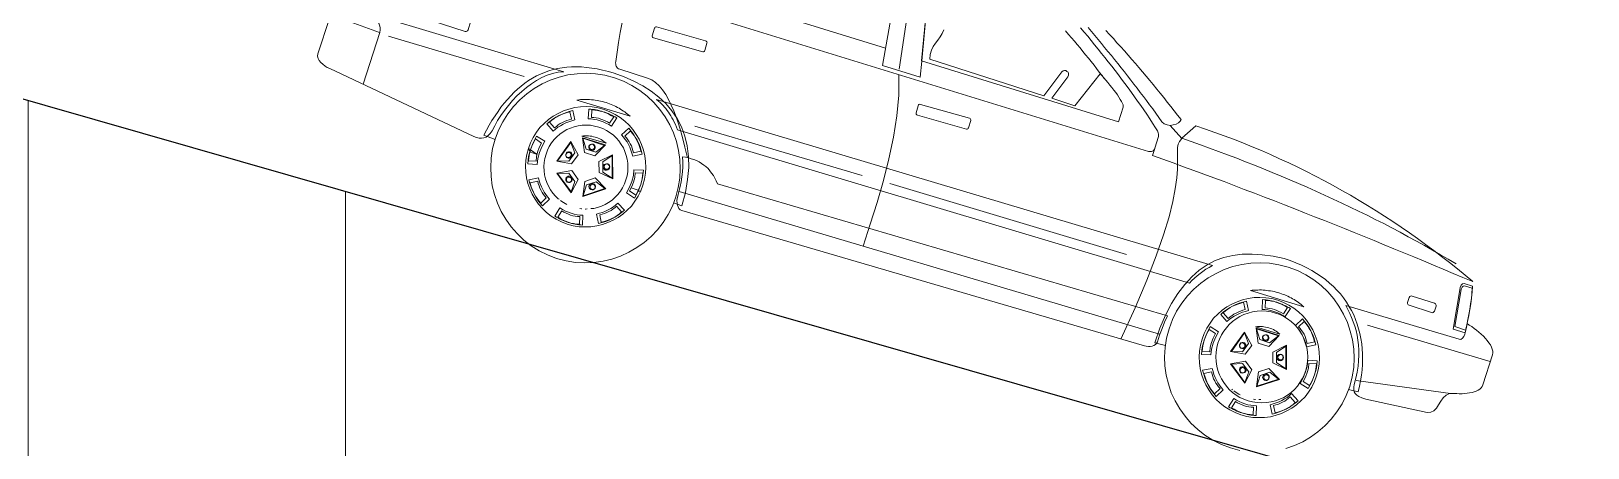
# Model space of a CAD drawing. Header units: centimetres. Extents: x -38353 to 28366, y -42745 to 17597.
# Drawn here: x -2736 to -2152, y 430 to 586 of the extents above; entities that cross this region are included whole.
import ezdxf

# ---------------------------------------------------------------- set-up
doc = ezdxf.new("R2010")
doc.units = ezdxf.units.CM
doc.header["$LTSCALE"] = 500
for name, color, linetype, lineweight in [('0-1', 250, 'Continuous', 9), ('A-DETL-GENF-2', 250, 'Continuous', 9), ('A-DETL-WIDE', 214, 'Continuous', 25), ('araba19_dwg-1', 250, 'Continuous', 9)]:
    doc.layers.add(name, color=color, linetype=linetype, lineweight=lineweight)

# ---------------------------------------------------------------- blocks, each defined once
blk = doc.blocks.new('araba19_dwg-V232-C vaziyet')
at = {"layer": '0-1'}
for p, q in [((-929.41, 4847.24), (-920.92, 4803.6)), ((-723.03, 4771.57), (-675.09, 4774.02)), ((-909.95, 4762), (-817.29, 4766.51)), ((-986.14, 4757.91), (-920.72, 4761.31)), ((-1105.77, 4751.47), (-1052.8, 4754.16)), ((-685.12, 4757.82), (-720.17, 4750.52)), ((-1109.44, 4751.65), (-1128.47, 4751.83)), ((-983.45, 4732.78), (-795.57, 4742.39))]:
    blk.add_line(p, q, dxfattribs=at)
at = {"layer": '0-1', "flags": 128}
for points in [[(-1012.81, 4797.87), (-822.33, 4805.75), (-821.91, 4805.83), (-821.55, 4805.91), (-821.2, 4806.04), (-820.97, 4806.29), (-820.74, 4806.54), (-820.64, 4806.85), (-820.54, 4807.21), (-820.56, 4807.63), (-820.71, 4812.24), (-820.8, 4812.72), (-821, 4813.13), (-821.19, 4813.48), (-821.45, 4813.83), (-821.77, 4814.17), (-822.08, 4814.46), (-822.45, 4814.74), (-822.82, 4814.96), (-824.44, 4816.21), (-826, 4817.39), (-827.62, 4818.64), (-829.23, 4819.82), (-830.85, 4821), (-832.53, 4822.18), (-834.2, 4823.31), (-835.81, 4824.49), (-837.49, 4825.67), (-839.16, 4826.79), (-840.9, 4827.91), (-842.57, 4829.03), (-844.3, 4830.15), (-846.03, 4831.27), (-847.77, 4832.38), (-849.5, 4833.5), (-851.23, 4834.56), (-852.96, 4835.68), (-854.75, 4836.73), (-856.48, 4837.79), (-858.28, 4838.91), (-860.07, 4839.96), (-861.86, 4841.02)], [(-852.6, 4843.25), (-850.76, 4842.26), (-848.91, 4841.27), (-847.12, 4840.27), (-845.27, 4839.28), (-843.43, 4838.29), (-841.64, 4837.29), (-839.79, 4836.24), (-838, 4835.24), (-836.21, 4834.19), (-834.42, 4833.13), (-832.63, 4832.08), (-830.78, 4831.03), (-828.99, 4829.97), (-827.26, 4828.85), (-825.47, 4827.8), (-823.68, 4826.68), (-821.89, 4825.57), (-820.09, 4824.45), (-818.3, 4823.34), (-816.57, 4822.22), (-814.77, 4821.1), (-814.86, 4820.38), (-815.24, 4819.58), (-815.99, 4818.83), (-816.86, 4818.19), (-817.91, 4817.66), (-819.1, 4817.42), (-820.24, 4817.49), (-821.34, 4817.91), (-822.96, 4819.04), (-824.57, 4820.16), (-826.18, 4821.28), (-827.79, 4822.35), (-829.41, 4823.47), (-831.02, 4824.54), (-832.63, 4825.6), (-834.3, 4826.66), (-835.91, 4827.72), (-837.58, 4828.78), (-839.19, 4829.85), (-840.86, 4830.91), (-842.53, 4831.91), (-844.2, 4832.97), (-845.86, 4833.97), (-847.47, 4835.04), (-849.2, 4836.03), (-850.87, 4837.04), (-852.53, 4838.04), (-854.2, 4839.04), (-855.87, 4840.04), (-857.54, 4841.04), (-859.26, 4842.04)], [(-1024.82, 4785.48), (-1024.28, 4781.73), (-1023.63, 4777.98), (-1022.91, 4774.35), (-1022.21, 4770.9), (-1022.07, 4770.43), (-1021.87, 4770.02), (-1021.67, 4769.61), (-1021.42, 4769.32), (-1021.1, 4769.04), (-1020.73, 4768.82), (-1020.31, 4768.71), (-1019.83, 4768.68), (-1008.92, 4769.01), (-1007.18, 4768.92), (-1005.48, 4768.46), (-1003.76, 4767.7), (-1002.09, 4766.7), (-1000.35, 4765.46), (-998.73, 4764.04), (-997.09, 4762.43), (-995.51, 4760.71), (-993.92, 4758.86), (-992.45, 4756.95), (-990.98, 4754.98), (-989.63, 4753.07), (-988.27, 4751.09), (-987.05, 4749.23), (-985.88, 4747.49), (-984.78, 4745.8)], [(-866.75, 4838.02), (-865.28, 4837.19), (-863.86, 4836.36), (-862.37, 4835.47), (-860.95, 4834.64), (-859.53, 4833.81), (-858.11, 4832.91), (-856.69, 4832.08), (-855.27, 4831.19), (-853.85, 4830.35), (-852.43, 4829.46), (-851.07, 4828.57), (-849.7, 4827.67), (-848.28, 4826.78), (-847.29, 4826.11)], [(-909.97, 4823.14), (-910.08, 4821.63), (-910.43, 4820.18), (-910.84, 4818.78), (-911.31, 4817.37), (-911.67, 4815.98), (-911.9, 4814.47), (-911.76, 4812.79), (-911.31, 4811.02), (-866.38, 4812.36), (-862.93, 4823.08), (-862.65, 4823.58), (-862.24, 4823.84), (-861.71, 4823.98), (-861.22, 4823.88), (-860.73, 4823.67), (-860.35, 4823.27), (-860.21, 4822.73), (-860.24, 4822.01), (-863.26, 4812.45), (-854.1, 4812.7), (-849.14, 4827.22), (-848.28, 4826.72), (-847.35, 4826.16), (-846.37, 4825.61), (-845.32, 4825), (-844.33, 4824.38), (-843.28, 4823.78), (-842.29, 4823.1), (-841.3, 4822.43), (-840.43, 4821.81), (-839.56, 4821.19), (-838.81, 4820.57), (-838.12, 4820), (-837.56, 4819.49), (-837.17, 4819.02), (-836.91, 4818.56), (-836.78, 4818.2), (-836.62, 4812.45), (-914.06, 4809.38), (-919.75, 4832.15)], [(-817.97, 4817.59), (-812.18, 4814.51), (-812.66, 4813.16), (-812.78, 4811.96), (-812.6, 4810.71), (-812.12, 4809.35), (-811.5, 4807.7), (-810.74, 4805.64), (-809.84, 4803.1), (-808.97, 4799.9), (-808.18, 4795.86), (-807.47, 4791.03), (-806.89, 4785.12), (-806.55, 4778.05), (-806.52, 4769.72), (-806.78, 4759.98), (-807.5, 4748.67), (-808.63, 4735.78)], [(-808.76, 4820.73), (-812.13, 4814.57), (-808.47, 4814.56), (-804.8, 4814.56), (-801.2, 4814.55), (-797.54, 4814.48), (-793.94, 4814.41), (-790.27, 4814.34), (-786.67, 4814.22), (-783.06, 4814.09), (-779.46, 4813.96), (-775.91, 4813.77), (-772.3, 4813.58), (-768.75, 4813.39), (-765.2, 4813.13), (-761.64, 4812.88), (-758.09, 4812.57), (-754.54, 4812.32), (-751.04, 4811.94), (-747.49, 4811.63), (-743.99, 4811.26), (-740.49, 4810.88), (-736.99, 4810.45), (-733.55, 4810.01), (-730.05, 4809.58), (-726.61, 4809.08), (-723.16, 4808.58), (-719.72, 4808.03), (-716.27, 4807.47), (-712.88, 4806.91), (-709.49, 4806.29), (-706.1, 4805.67), (-702.72, 4805.05), (-699.32, 4804.37)], [(-928.4, 4809.42), (-980.2, 4807.33), (-980.15, 4806.25)], [(-820.43, 4807.52), (-820.36, 4804.76), (-816.28, 4804.77), (-812.2, 4804.73), (-808.06, 4804.68), (-803.97, 4804.64), (-799.95, 4804.59), (-795.87, 4804.54), (-791.79, 4804.49), (-787.7, 4804.39), (-783.68, 4804.28), (-779.6, 4804.23), (-775.57, 4804.06), (-771.54, 4803.95), (-767.46, 4803.85), (-763.43, 4803.74), (-759.4, 4803.57), (-755.38, 4803.4), (-751.35, 4803.29), (-747.32, 4803.12), (-743.3, 4802.95), (-739.32, 4802.72), (-735.3, 4802.55), (-731.27, 4802.38), (-727.24, 4802.15), (-723.27, 4801.98), (-719.24, 4801.75), (-715.27, 4801.58), (-711.24, 4801.35), (-707.27, 4801.12), (-703.24, 4800.89), (-699.27, 4800.65), (-695.24, 4800.42), (-691.26, 4800.19)], [(-920.29, 4801.71), (-917.79, 4794.45), (-915.87, 4786.8), (-914.41, 4778.83), (-913.3, 4770.66), (-912.55, 4762.3), (-912.02, 4753.74), (-911.73, 4745.11), (-911.56, 4736.48)], [(-721.74, 4746.46), (-718.08, 4746.85), (-718.3, 4748.99), (-718.58, 4751.08), (-718.98, 4753.1), (-719.43, 4755.12), (-719.94, 4757.08), (-720.57, 4758.97), (-721.26, 4760.79), (-722, 4762.56), (-722.81, 4764.32), (-723.73, 4766.02), (-724.7, 4767.65), (-725.74, 4769.16), (-726.83, 4770.67), (-728.04, 4772.11), (-729.24, 4773.49), (-730.56, 4774.75), (-732, 4776), (-733.43, 4777.14), (-734.99, 4778.26), (-736.59, 4779.27), (-738.26, 4780.15), (-739.98, 4781.03), (-741.75, 4781.78), (-743.65, 4782.47), (-745.59, 4783.04), (-747.54, 4783.55), (-749.66, 4783.99), (-751.77, 4784.31), (-753.95, 4784.57), (-756.23, 4784.7), (-758.51, 4784.77), (-760.91, 4784.72), (-765.14, 4784.16), (-769.13, 4783.37), (-772.8, 4782.35), (-776.28, 4781.05), (-779.44, 4779.46), (-782.42, 4777.64), (-785.07, 4775.41), (-787.41, 4772.9), (-789.56, 4770.04), (-791.38, 4766.77), (-792.89, 4763.16), (-794.14, 4759.14), (-795.13, 4754.72), (-795.8, 4749.82), (-796.15, 4744.53), (-796.17, 4738.71), (-792.1, 4739.13)], [(-752.58, 4711.31), (-756.22, 4711.02), (-759.89, 4711.09), (-763.39, 4711.52), (-766.84, 4712.32), (-770.14, 4713.42), (-773.32, 4714.83), (-776.28, 4716.55), (-779.08, 4718.52), (-781.7, 4720.74), (-784.1, 4723.14), (-786.2, 4725.86), (-788.08, 4728.71), (-789.67, 4731.82), (-790.96, 4735), (-791.96, 4738.37), (-792.6, 4741.88), (-792.9, 4745.52), (-792.83, 4749.19), (-792.4, 4752.68), (-791.6, 4756.14), (-790.5, 4759.44), (-789.09, 4762.62), (-787.36, 4765.58), (-785.4, 4768.38), (-783.18, 4771), (-780.78, 4773.39), (-778.06, 4775.5), (-775.2, 4777.38), (-772.1, 4778.97), (-768.92, 4780.26), (-765.55, 4781.26), (-762.04, 4781.9), (-758.39, 4782.19), (-754.73, 4782.13), (-751.23, 4781.69), (-747.77, 4780.9), (-744.48, 4779.79), (-741.29, 4778.39), (-738.33, 4776.67), (-735.54, 4774.7), (-732.91, 4772.48), (-730.52, 4770.07), (-728.41, 4767.35), (-726.54, 4764.5), (-724.95, 4761.4), (-723.66, 4758.22), (-722.66, 4754.85), (-722.01, 4751.34), (-721.72, 4747.69), (-721.79, 4744.03), (-722.22, 4740.53), (-723.02, 4737.07), (-724.12, 4733.78), (-725.53, 4730.59), (-727.25, 4727.63), (-729.22, 4724.84), (-731.43, 4722.22), (-733.84, 4719.82), (-736.56, 4717.71)], [(-984.07, 4728.07), (-980.7, 4728.05), (-981.13, 4733.25), (-981.96, 4738.07), (-983.07, 4742.46), (-984.57, 4746.41), (-986.36, 4749.98), (-988.37, 4753.13), (-990.72, 4755.96), (-993.36, 4758.41), (-996.16, 4760.5), (-999.24, 4762.27), (-1002.49, 4763.74), (-1005.97, 4764.89), (-1009.6, 4765.68), (-1013.35, 4766.22), (-1017.32, 4766.52), (-1021.34, 4766.51), (-1023.56, 4766.4), (-1025.77, 4766.24), (-1027.86, 4765.96), (-1029.82, 4765.62), (-1031.78, 4765.17), (-1033.68, 4764.72), (-1035.45, 4764.16), (-1037.16, 4763.48), (-1038.81, 4762.8), (-1040.39, 4762), (-1041.91, 4761.15), (-1043.37, 4760.24), (-1044.7, 4759.22), (-1046.03, 4758.14), (-1047.3, 4757.06), (-1048.5, 4755.86), (-1049.58, 4754.55), (-1050.66, 4753.24), (-1051.67, 4751.87), (-1052.62, 4750.38), (-1053.51, 4748.84), (-1054.33, 4747.3), (-1055.09, 4745.65), (-1055.8, 4743.93), (-1056.49, 4742.16), (-1057.13, 4740.39), (-1057.64, 4738.51), (-1058.15, 4736.56), (-1058.65, 4734.56), (-1059.03, 4732.5), (-1059.42, 4730.44), (-1059.73, 4728.27), (-1055.17, 4728.25), (-1055.19, 4728.73), (-1055.17, 4728.73)], [(-1112.52, 4757.15), (-1039.31, 4760.8), (-1041.19, 4759.92), (-1043.06, 4758.82), (-1044.74, 4757.48), (-1046.34, 4755.96), (-1047.88, 4754.27), (-1049.24, 4752.46), (-1050.59, 4750.54), (-1051.75, 4748.51), (-1052.85, 4746.35), (-1053.82, 4744.15), (-1054.68, 4741.95), (-1055.47, 4739.69), (-1056.09, 4737.44), (-1056.64, 4735.19), (-1057.02, 4733.02), (-1057.34, 4730.9), (-1057.64, 4729.75), (-1058.08, 4728.77), (-1058.64, 4727.96), (-1059.33, 4727.39), (-1060.15, 4726.93), (-1061.04, 4726.71), (-1061.99, 4726.6), (-1063.02, 4726.67), (-1122.58, 4732.61), (-1123.6, 4732.74), (-1124.57, 4732.94), (-1125.61, 4733.25), (-1126.52, 4733.62), (-1127.33, 4734.13), (-1127.96, 4734.76), (-1128.41, 4735.46), (-1128.57, 4736.35), (-1129, 4750.37)], [(-1113.42, 4757.22), (-1112.85, 4756.59), (-1112.23, 4756.02), (-1111.6, 4755.45), (-1110.91, 4754.89), (-1110.34, 4754.25), (-1109.83, 4753.56), (-1109.55, 4752.73), (-1109.38, 4751.72), (-1108.78, 4731.35)], [(-1025.03, 4715.03), (-1025.27, 4715.08), (-1025.39, 4715.14), (-1026.68, 4715.74), (-1027.97, 4716.45), (-1029.22, 4717.36), (-1030.34, 4718.32), (-1031.41, 4719.41), (-1032.37, 4720.63), (-1033.21, 4721.91), (-1033.88, 4723.25), (-1034.48, 4724.73), (-1034.92, 4726.21), (-1035.17, 4727.75), (-1035.3, 4729.37), (-1035.26, 4730.99), (-1035.1, 4732.55), (-1034.75, 4734.07), (-1034.28, 4735.53), (-1033.62, 4736.94), (-1032.9, 4738.24), (-1032.01, 4739.48), (-1031.04, 4740.67), (-1029.95, 4741.68), (-1028.73, 4742.64), (-1027.45, 4743.48), (-1026.11, 4744.14), (-1024.63, 4744.75), (-1023.15, 4745.18), (-1021.61, 4745.43), (-1019.99, 4745.57), (-1018.37, 4745.53), (-1016.8, 4745.36), (-1015.28, 4745.01), (-1013.82, 4744.54), (-1012.41, 4743.89), (-1011.12, 4743.17), (-1009.88, 4742.27), (-1008.69, 4741.31), (-1007.68, 4740.21), (-1006.72, 4739), (-1005.88, 4737.72), (-1005.22, 4736.37), (-1004.61, 4734.9), (-1004.18, 4733.42), (-1003.92, 4731.87), (-1003.79, 4730.26), (-1003.83, 4728.64), (-1004, 4727.07), (-1004.34, 4725.55), (-1004.82, 4724.09), (-1005.47, 4722.68), (-1006.19, 4721.39), (-1007.09, 4720.14), (-1008.05, 4719.02), (-1009.14, 4717.95), (-1010.36, 4716.99), (-1011.64, 4716.15), (-1012.64, 4715.68)], [(-762.73, 4731.83), (-762.97, 4731.88), (-763.09, 4731.94)], [(-762.12, 4731.62), (-761.51, 4731.41), (-759.99, 4731.06), (-759.39, 4730.97)], [(-753.46, 4731.31), (-753.64, 4731.24), (-754.24, 4731.15)], [(-751.57, 4731.94), (-752.16, 4731.67), (-752.22, 4731.67)], [(-1024.42, 4714.82), (-1023.81, 4714.61), (-1022.29, 4714.26), (-1021.69, 4714.17)], [(-1015.76, 4714.51), (-1015.94, 4714.44), (-1016.53, 4714.36)], [(-1013.87, 4715.14), (-1014.46, 4714.87), (-1014.52, 4714.87)]]:
    blk.add_lwpolyline(points, dxfattribs=at)
for points in [[(-919.69, 4832.04), (-923.75, 4848.05), (-924.47, 4848.01), (-925.18, 4848.04), (-925.84, 4848.01), (-926.56, 4847.97), (-927.28, 4847.94), (-927.94, 4847.91), (-928.6, 4847.88), (-929.32, 4847.9), (-929.97, 4847.81), (-930.63, 4847.78), (-931.29, 4847.75), (-932.01, 4847.71), (-932.67, 4847.68), (-933.33, 4847.65), (-934.04, 4847.56), (-934.7, 4847.53), (-927.31, 4802.88), (-912.46, 4803.46), (-913.93, 4809.27), (-913.94, 4809.39)], [(-909, 4793.84), (-889.86, 4795.11), (-889.62, 4795.06), (-889.37, 4794.95), (-889.24, 4794.72), (-889.17, 4794.48), (-888.98, 4791.61), (-889.03, 4791.37), (-889.13, 4791.12), (-889.31, 4790.94), (-889.6, 4790.86), (-908.68, 4789.66), (-908.98, 4789.7), (-909.23, 4789.81), (-909.36, 4789.99), (-909.43, 4790.28), (-909.62, 4793.1), (-909.58, 4793.4), (-909.47, 4793.64), (-909.3, 4793.77)], [(-690.77, 4798.6), (-694.07, 4798.5), (-694.65, 4798.17), (-694.92, 4797.5), (-694.94, 4796.6), (-694.83, 4795.64), (-692.27, 4780.89), (-687.54, 4781.05), (-687.82, 4783.26), (-688.11, 4785.46), (-688.45, 4787.73), (-688.8, 4789.93), (-689.15, 4792.13), (-689.61, 4794.27), (-690.13, 4796.47)], [(-690.61, 4797.76), (-693.61, 4797.68), (-694.13, 4797.42), (-694.35, 4796.87), (-694.37, 4796.03), (-694.27, 4795.19), (-691.97, 4782.04), (-687.71, 4782.12), (-687.98, 4784.09), (-688.26, 4786.11), (-688.53, 4788.08), (-688.86, 4790.05), (-689.2, 4792.01), (-689.59, 4793.97), (-690.04, 4795.87)], [(-1012.05, 4788.25), (-992.97, 4789.45), (-992.67, 4789.4), (-992.42, 4789.29), (-992.29, 4789.12), (-992.22, 4788.82), (-992.03, 4786.01), (-992.07, 4785.71), (-992.18, 4785.47), (-992.36, 4785.34), (-992.65, 4785.26), (-1011.79, 4784), (-1012.04, 4784.05), (-1012.28, 4784.15), (-1012.41, 4784.39), (-1012.48, 4784.62), (-1012.68, 4787.5), (-1012.63, 4787.74), (-1012.52, 4787.98), (-1012.35, 4788.17)], [(-710.94, 4787.5), (-702.08, 4787.8), (-701.71, 4787.7), (-701.47, 4787.53), (-701.27, 4787.3), (-701.2, 4786.94), (-701.16, 4784.97), (-701.21, 4784.6), (-701.38, 4784.35), (-701.61, 4784.16), (-701.96, 4784.09), (-710.83, 4783.85), (-711.19, 4783.89), (-711.44, 4784.06), (-711.63, 4784.29), (-711.71, 4784.65), (-711.74, 4786.62), (-711.7, 4786.99), (-711.53, 4787.23), (-711.3, 4787.43)], [(-733.25, 4775.89), (-688.9, 4778.04), (-688.25, 4778.26), (-687.85, 4778.81), (-687.59, 4779.61), (-687.52, 4780.57), (-687.57, 4781.65), (-687.74, 4782.72), (-687.85, 4783.74), (-688.01, 4784.63), (-687.04, 4784.37), (-686.01, 4784.12), (-684.91, 4783.81), (-683.81, 4783.45), (-682.78, 4783.08), (-681.68, 4782.65), (-680.63, 4782.16), (-679.65, 4781.66), (-678.72, 4781.11), (-677.86, 4780.55), (-677.11, 4779.98), (-676.42, 4779.36), (-675.91, 4778.72), (-675.46, 4778.08), (-675.19, 4777.44), (-675.1, 4776.78), (-674.77, 4764.86), (-674.8, 4764.19), (-675.01, 4763.58), (-675.34, 4762.97), (-675.8, 4762.41), (-676.31, 4761.9), (-676.95, 4761.33), (-677.64, 4760.88), (-678.46, 4760.42), (-679.28, 4759.96), (-680.16, 4759.56), (-681.04, 4759.16), (-681.99, 4758.81), (-682.87, 4758.53), (-683.82, 4758.19), (-684.7, 4757.9), (-685.53, 4757.68), (-686.51, 4756.68), (-687.16, 4755.33), (-687.57, 4753.81), (-687.92, 4752.29), (-688.27, 4750.84), (-688.81, 4749.55), (-689.73, 4748.67), (-691.08, 4748.18), (-714.46, 4745.22), (-715.96, 4745.15), (-717.16, 4745.27), (-718.07, 4745.47), (-718.87, 4745.85), (-719.44, 4746.36), (-719.83, 4747.06), (-720.11, 4747.89), (-720.34, 4748.9), (-720.51, 4751.35), (-720.86, 4753.67), (-721.27, 4755.87), (-721.78, 4757.89), (-722.36, 4759.9), (-722.98, 4761.73), (-723.79, 4763.49), (-724.58, 4765.14), (-725.5, 4766.71), (-726.41, 4768.23), (-727.44, 4769.62), (-728.52, 4771.01), (-729.66, 4772.28), (-730.8, 4773.54), (-732, 4774.75)], [(-991.73, 4754.41), (-992.49, 4755.21), (-993.19, 4756.02), (-993.94, 4756.7), (-994.57, 4757.39), (-995.26, 4758.02), (-995.89, 4758.59), (-996.57, 4759.1), (-997.2, 4759.61), (-997.88, 4760.06), (-998.56, 4760.51), (-999.24, 4760.89), (-999.92, 4761.28), (-1000.65, 4761.61), (-1001.39, 4761.93), (-1002.18, 4762.25), (-1003.04, 4762.57), (-785.45, 4773.29), (-786.36, 4772.23), (-787.27, 4771.17), (-788.06, 4770.05), (-788.78, 4768.94), (-789.51, 4767.76), (-790.17, 4766.59), (-790.78, 4765.42), (-791.32, 4764.2)], [(-747.98, 4770.15), (-748.59, 4770.36), (-749.14, 4770.57), (-749.75, 4770.78), (-750.36, 4771), (-750.97, 4771.15), (-751.64, 4771.29), (-752.24, 4771.45), (-752.91, 4771.59), (-753.51, 4771.69), (-754.18, 4771.78), (-754.84, 4771.86), (-755.51, 4771.89), (-756.17, 4771.92), (-756.83, 4771.95), (-757.49, 4771.98), (-758.15, 4771.95), (-758.87, 4771.91), (-759.58, 4771.88), (-760.3, 4771.79), (-760.96, 4771.69), (-761.67, 4771.6), (-762.38, 4771.45), (-763.04, 4771.29), (-763.69, 4771.14), (-764.4, 4770.99), (-765.05, 4770.78), (-765.7, 4770.57), (-766.35, 4770.3), (-766.94, 4770.09), (-767.59, 4769.82), (-768.23, 4769.55), (-768.82, 4769.22)], [(-1092.9, 4767.2), (-1079.35, 4767.6), (-1079.05, 4767.55), (-1078.8, 4767.39), (-1078.61, 4767.15), (-1078.54, 4766.8), (-1078.45, 4763.62), (-1078.49, 4763.26), (-1078.66, 4763.01), (-1078.89, 4762.82), (-1079.25, 4762.74), (-1092.73, 4762.35), (-1093.09, 4762.39), (-1093.34, 4762.56), (-1093.53, 4762.79), (-1093.6, 4763.14), (-1093.7, 4766.38), (-1093.65, 4766.68), (-1093.49, 4766.99), (-1093.25, 4767.12)], [(-1020.67, 4764.98), (-1017.01, 4764.91), (-1013.51, 4764.48), (-1010.05, 4763.68), (-1006.76, 4762.58), (-1003.57, 4761.17), (-1000.61, 4759.45), (-997.81, 4757.48), (-995.19, 4755.27), (-992.79, 4752.86), (-990.69, 4750.14), (-988.81, 4747.29), (-987.22, 4744.18), (-985.93, 4741), (-984.94, 4737.63), (-984.29, 4734.12), (-984, 4730.47), (-984.06, 4726.81), (-984.5, 4723.32), (-985.29, 4719.86), (-986.4, 4716.56), (-987.81, 4713.38), (-989.53, 4710.42), (-991.49, 4707.62), (-993.71, 4705), (-996.12, 4702.6), (-998.84, 4700.5), (-1001.69, 4698.62), (-1004.79, 4697.03), (-1007.97, 4695.74), (-1011.34, 4694.74), (-1014.85, 4694.1), (-1018.5, 4693.81), (-1022.16, 4693.87), (-1025.66, 4694.31), (-1029.12, 4695.1), (-1032.41, 4696.21), (-1035.6, 4697.62), (-1038.56, 4699.33), (-1041.35, 4701.3), (-1043.98, 4703.52), (-1046.37, 4705.93), (-1048.48, 4708.65), (-1050.36, 4711.5), (-1051.94, 4714.6), (-1053.23, 4717.78), (-1054.23, 4721.15), (-1054.88, 4724.66), (-1055.17, 4728.31), (-1055.11, 4731.97), (-1054.67, 4735.47), (-1053.87, 4738.93), (-1052.77, 4742.22), (-1051.36, 4745.41), (-1049.64, 4748.37), (-1047.67, 4751.16), (-1045.46, 4753.79), (-1043.05, 4756.18), (-1040.33, 4758.29), (-1037.48, 4760.16), (-1034.38, 4761.75), (-1031.2, 4763.04), (-1027.82, 4764.04), (-1024.32, 4764.69)], [(-757.96, 4769.2), (-755.67, 4769.12), (-753.44, 4768.87), (-751.26, 4768.37), (-749.13, 4767.69), (-747.16, 4766.77), (-745.25, 4765.72), (-743.45, 4764.42), (-741.83, 4763.06), (-740.31, 4761.45), (-738.97, 4759.78), (-737.74, 4757.91), (-736.75, 4755.98), (-735.93, 4753.92), (-735.29, 4751.79), (-734.89, 4749.59), (-734.72, 4747.26), (-734.79, 4744.97), (-735.04, 4742.74), (-735.54, 4740.56), (-736.22, 4738.43), (-737.15, 4736.46), (-738.2, 4734.55), (-739.49, 4732.75), (-740.86, 4731.13), (-742.46, 4729.61), (-744.14, 4728.27), (-746, 4727.04), (-747.94, 4726.05), (-750, 4725.24), (-752.13, 4724.59), (-754.33, 4724.19), (-756.66, 4724.02), (-758.94, 4724.09), (-761.17, 4724.35), (-763.36, 4724.84), (-765.49, 4725.52), (-767.45, 4726.45), (-769.36, 4727.5), (-771.16, 4728.79), (-772.79, 4730.22), (-774.3, 4731.77), (-775.64, 4733.44), (-776.87, 4735.3), (-777.86, 4737.24), (-778.68, 4739.3), (-779.32, 4741.43), (-779.73, 4743.62), (-779.9, 4745.96), (-779.82, 4748.24), (-779.57, 4750.47), (-779.07, 4752.66), (-778.4, 4754.79), (-777.47, 4756.75), (-776.42, 4758.66), (-775.12, 4760.46), (-773.7, 4762.09), (-772.15, 4763.6), (-770.48, 4764.94), (-768.61, 4766.17), (-766.68, 4767.16), (-764.62, 4767.98), (-762.49, 4768.62), (-760.29, 4769.03)], [(-776.4, 4757.04), (-775.68, 4758.28), (-774.95, 4759.39), (-774.1, 4760.45), (-773.19, 4761.45), (-772.27, 4762.4), (-771.24, 4763.29), (-770.08, 4764.18), (-768.92, 4765.02), (-767.03, 4761.93), (-768.02, 4761.22), (-768.95, 4760.51), (-769.87, 4759.75), (-770.67, 4758.93), (-771.41, 4758.06), (-772.09, 4757.19), (-772.7, 4756.26), (-773.26, 4755.27)], [(-775.66, 4757.92), (-775.11, 4758.9), (-774.55, 4759.77), (-773.87, 4760.64), (-773.19, 4761.4), (-772.38, 4762.15), (-771.58, 4762.85), (-770.71, 4763.55), (-769.78, 4764.2), (-768.29, 4761.81), (-769.04, 4761.29), (-769.8, 4760.72), (-770.49, 4760.08), (-771.11, 4759.45), (-771.75, 4758.82), (-772.25, 4758.08), (-772.75, 4757.34), (-773.2, 4756.59)], [(-763.46, 4767.49), (-762.75, 4767.71), (-762.09, 4767.86), (-761.38, 4768.01), (-760.72, 4768.11), (-760.07, 4768.2), (-759.35, 4768.29), (-758.7, 4768.32), (-758.04, 4768.35), (-757.32, 4768.38), (-756.66, 4768.36), (-756, 4768.33), (-755.27, 4768.24), (-754.55, 4768.22), (-753.88, 4768.07), (-753.16, 4767.98), (-752.43, 4767.84), (-753.29, 4764.32), (-754.44, 4764.56), (-755.64, 4764.69), (-756.79, 4764.75), (-757.93, 4764.76), (-759.13, 4764.7), (-760.2, 4764.53), (-761.33, 4764.3), (-762.39, 4764.01)], [(-762.26, 4767.61), (-761.2, 4767.9), (-760.12, 4768.07), (-759.11, 4768.24), (-758.03, 4768.29), (-756.95, 4768.28), (-755.87, 4768.22), (-754.78, 4768.03), (-753.63, 4767.84), (-754.28, 4765.11), (-755.19, 4765.31), (-756.16, 4765.38), (-757.06, 4765.46), (-757.96, 4765.48), (-758.86, 4765.43), (-759.75, 4765.27), (-760.58, 4765.11), (-761.41, 4764.89)], [(-746.87, 4765.7), (-745.64, 4764.98), (-744.52, 4764.19), (-743.46, 4763.4), (-742.46, 4762.49), (-741.45, 4761.52), (-740.56, 4760.48), (-739.73, 4759.38), (-738.9, 4758.16), (-741.98, 4756.27), (-742.69, 4757.26), (-743.4, 4758.18), (-744.16, 4759.11), (-744.98, 4759.91), (-745.79, 4760.65), (-746.72, 4761.33), (-747.65, 4761.94), (-748.58, 4762.5)], [(-745.94, 4764.96), (-745.01, 4764.41), (-744.08, 4763.79), (-743.27, 4763.17), (-742.46, 4762.43), (-741.76, 4761.68), (-741.06, 4760.88), (-740.36, 4760.01), (-739.72, 4759.08), (-742.11, 4757.59), (-742.62, 4758.34), (-743.2, 4759.09), (-743.77, 4759.79), (-744.4, 4760.42), (-745.09, 4760.99), (-745.77, 4761.49), (-746.52, 4762), (-747.26, 4762.44)], [(-753.02, 4757.49), (-753.57, 4757.7), (-754.12, 4757.86), (-754.67, 4758.01), (-755.21, 4758.17), (-755.82, 4758.26), (-756.42, 4758.29), (-757.02, 4758.32), (-757.62, 4758.29), (-758.28, 4758.26), (-758.93, 4758.17), (-759.53, 4758.08), (-760.12, 4757.93), (-760.78, 4757.78), (-761.37, 4757.57), (-761.89, 4757.31), (-762.48, 4757.04)], [(-1020.32, 4752.45), (-1018.04, 4752.38), (-1015.8, 4752.13), (-1013.62, 4751.63), (-1011.49, 4750.95), (-1009.52, 4750.03), (-1007.61, 4748.98), (-1005.81, 4747.68), (-1004.19, 4746.32), (-1002.67, 4744.71), (-1001.33, 4743.03), (-1000.1, 4741.17), (-999.11, 4739.24), (-998.3, 4737.18), (-997.65, 4735.05), (-997.25, 4732.85), (-997.08, 4730.52), (-997.15, 4728.23), (-997.41, 4726), (-997.9, 4723.82), (-998.58, 4721.69), (-999.51, 4719.72), (-1000.56, 4717.81), (-1001.85, 4716.01), (-1003.22, 4714.39), (-1004.82, 4712.87), (-1006.5, 4711.53), (-1008.36, 4710.3), (-1010.3, 4709.31), (-1012.36, 4708.49), (-1014.49, 4707.85), (-1016.69, 4707.45), (-1019.02, 4707.28), (-1021.3, 4707.35), (-1023.53, 4707.6), (-1025.72, 4708.1), (-1027.85, 4708.78), (-1029.81, 4709.71), (-1031.72, 4710.76), (-1033.53, 4712.05), (-1035.15, 4713.47), (-1036.67, 4715.02), (-1038.01, 4716.7), (-1039.23, 4718.56), (-1040.23, 4720.5), (-1041.04, 4722.56), (-1041.68, 4724.69), (-1042.09, 4726.89), (-1042.26, 4729.22), (-1042.19, 4731.5), (-1041.93, 4733.73), (-1041.43, 4735.91), (-1040.76, 4738.05), (-1039.83, 4740.01), (-1038.78, 4741.92), (-1037.49, 4743.72), (-1036.06, 4745.35), (-1034.51, 4746.86), (-1032.84, 4748.2), (-1030.97, 4749.43), (-1029.04, 4750.42), (-1026.98, 4751.24), (-1024.85, 4751.88), (-1022.65, 4752.28)], [(-1010.28, 4753.35), (-1010.89, 4753.56), (-1011.44, 4753.77), (-1012.05, 4753.98), (-1012.66, 4754.2), (-1013.27, 4754.35), (-1013.93, 4754.5), (-1014.54, 4754.65), (-1015.21, 4754.8), (-1015.81, 4754.89), (-1016.48, 4754.98), (-1017.14, 4755.06), (-1017.8, 4755.09), (-1018.46, 4755.12), (-1019.12, 4755.15), (-1019.79, 4755.18), (-1020.44, 4755.15), (-1021.16, 4755.11), (-1021.88, 4755.08), (-1022.6, 4754.99), (-1023.25, 4754.89), (-1023.97, 4754.8), (-1024.68, 4754.65), (-1025.33, 4754.5), (-1025.99, 4754.34), (-1026.7, 4754.19), (-1027.35, 4753.98), (-1028, 4753.77), (-1028.65, 4753.5), (-1029.24, 4753.29), (-1029.89, 4753.02), (-1030.53, 4752.75), (-1031.12, 4752.42)], [(-768.28, 4745.07), (-762.68, 4745.99), (-761.49, 4749.95), (-765.75, 4753.77)], [(-767.98, 4745.26), (-764.02, 4746.53), (-762.94, 4750.24), (-765.61, 4753.47)], [(-762.1, 4756.58), (-759.46, 4751.54), (-755.39, 4751.68), (-753.06, 4756.89)], [(-761.85, 4756.41), (-759.41, 4752.99), (-755.57, 4753.11), (-753.28, 4756.64)], [(-757.55, 4755.59), (-757.07, 4755.5), (-756.7, 4755.28), (-756.44, 4754.87), (-756.3, 4754.39), (-756.39, 4753.91), (-756.62, 4753.54), (-756.96, 4753.28), (-757.44, 4753.14), (-757.92, 4753.24), (-758.35, 4753.46), (-758.61, 4753.87), (-758.75, 4754.34), (-758.66, 4754.82), (-758.38, 4755.2), (-758.03, 4755.45)], [(-757.61, 4755.47), (-757.25, 4755.43), (-756.94, 4755.2), (-756.68, 4754.86), (-756.6, 4754.5), (-756.64, 4754.14), (-756.87, 4753.83), (-757.22, 4753.57), (-757.57, 4753.49), (-757.94, 4753.6), (-758.31, 4753.82), (-758.56, 4754.11), (-758.64, 4754.46), (-758.54, 4754.83), (-758.31, 4755.14), (-758.02, 4755.39)], [(-749.27, 4754.31), (-753.28, 4750.22), (-751.9, 4746.38), (-746.23, 4745.75)], [(-749.38, 4753.94), (-751.86, 4750.58), (-750.55, 4746.99), (-746.47, 4745.92)], [(-736.42, 4752.69), (-735.81, 4750.02), (-735.56, 4747.34), (-735.67, 4744.57), (-736.08, 4741.73), (-739.6, 4742.59), (-739.23, 4744.94), (-739.16, 4747.29), (-739.32, 4749.5), (-739.85, 4751.69)], [(-1038.76, 4740.24), (-1038.04, 4741.47), (-1037.31, 4742.59), (-1036.46, 4743.65), (-1035.55, 4744.65), (-1034.63, 4745.6), (-1033.6, 4746.49), (-1032.44, 4747.38), (-1031.28, 4748.21), (-1029.39, 4745.12), (-1030.38, 4744.42), (-1031.3, 4743.71), (-1032.23, 4742.95), (-1033.03, 4742.13), (-1033.77, 4741.26), (-1034.45, 4740.39), (-1035.06, 4739.46), (-1035.62, 4738.47)], [(-1038.02, 4741.12), (-1037.47, 4742.1), (-1036.91, 4742.97), (-1036.23, 4743.84), (-1035.55, 4744.59), (-1034.74, 4745.35), (-1033.94, 4746.05), (-1033.07, 4746.75), (-1032.14, 4747.39), (-1030.64, 4745), (-1031.4, 4744.49), (-1032.15, 4743.91), (-1032.84, 4743.28), (-1033.48, 4742.65), (-1034.1, 4742.02), (-1034.61, 4741.28), (-1035.11, 4740.53), (-1035.56, 4739.79)], [(-1025.82, 4750.69), (-1025.11, 4750.91), (-1024.45, 4751.06), (-1023.74, 4751.21), (-1023.08, 4751.3), (-1022.43, 4751.39), (-1021.71, 4751.49), (-1021.05, 4751.52), (-1020.39, 4751.55), (-1019.68, 4751.58), (-1019.02, 4751.56), (-1018.35, 4751.53), (-1017.63, 4751.44), (-1016.91, 4751.41), (-1016.24, 4751.27), (-1015.52, 4751.18), (-1014.79, 4751.04), (-1015.64, 4747.51), (-1016.8, 4747.76), (-1018, 4747.88), (-1019.15, 4747.95), (-1020.29, 4747.96), (-1021.48, 4747.9), (-1022.55, 4747.73), (-1023.68, 4747.5), (-1024.75, 4747.2)], [(-1024.62, 4750.81), (-1023.55, 4751.1), (-1022.48, 4751.27), (-1021.47, 4751.44), (-1020.39, 4751.49), (-1019.31, 4751.48), (-1018.23, 4751.41), (-1017.14, 4751.22), (-1015.99, 4751.04), (-1016.64, 4748.31), (-1017.55, 4748.51), (-1018.51, 4748.58), (-1019.42, 4748.66), (-1020.32, 4748.67), (-1021.22, 4748.63), (-1022.11, 4748.47), (-1022.94, 4748.31), (-1023.77, 4748.09)], [(-1009.23, 4748.9), (-1008, 4748.18), (-1006.88, 4747.39), (-1005.82, 4746.6), (-1004.82, 4745.69), (-1003.81, 4744.71), (-1002.92, 4743.68), (-1002.09, 4742.58), (-1001.25, 4741.36), (-1004.35, 4739.47), (-1005.05, 4740.46), (-1005.76, 4741.38), (-1006.52, 4742.31), (-1007.34, 4743.11), (-1008.15, 4743.85), (-1009.08, 4744.53), (-1010.01, 4745.14), (-1010.94, 4745.7)], [(-1008.3, 4748.16), (-1007.37, 4747.61), (-1006.44, 4746.99), (-1005.63, 4746.37), (-1004.82, 4745.63), (-1004.12, 4744.88), (-1003.42, 4744.07), (-1002.72, 4743.21), (-1002.08, 4742.28), (-1004.47, 4740.79), (-1004.98, 4741.54), (-1005.56, 4742.29), (-1006.13, 4742.99), (-1006.76, 4743.62), (-1007.45, 4744.18), (-1008.13, 4744.69), (-1008.88, 4745.2), (-1009.62, 4745.64)], [(-986.63, 4745.53), (-985.56, 4745.7), (-984.43, 4745.87), (-983.35, 4745.92), (-982.27, 4745.98), (-981.25, 4745.9), (-980.16, 4745.78), (-979.13, 4745.52), (-978.1, 4745.27), (-977.12, 4744.96), (-976.14, 4744.53), (-975.22, 4744.03), (-974.29, 4743.41), (-973.36, 4742.8), (-972.49, 4742.06), (-971.67, 4741.26), (-970.84, 4740.34), (-795.08, 4749.92), (-795.26, 4747.27), (-795.38, 4744.68), (-795.43, 4742.04), (-795.37, 4739.41), (-795.45, 4738.74), (-795.73, 4738.19), (-796.18, 4737.63), (-796.7, 4737.24), (-797.35, 4736.85), (-797.99, 4736.64), (-798.77, 4736.43), (-799.48, 4736.33), (-980.14, 4726.4), (-980.81, 4726.49), (-981.42, 4726.76), (-981.92, 4727.22), (-982.43, 4727.79), (-982.82, 4728.49), (-983.1, 4729.26), (-983.32, 4730.15), (-983.42, 4730.98), (-983.57, 4732.84), (-983.72, 4734.69), (-983.98, 4736.53), (-984.37, 4738.38), (-984.82, 4740.22), (-985.33, 4742.05), (-985.95, 4743.82)], [(-778.2, 4740.46), (-778.86, 4743.13), (-779.05, 4745.82), (-778.94, 4748.58), (-778.54, 4751.42), (-775.02, 4750.57), (-775.38, 4748.21), (-775.52, 4745.93), (-775.29, 4743.65), (-774.76, 4741.46)], [(-778.31, 4741.66), (-778.83, 4743.73), (-778.99, 4745.82), (-778.91, 4747.98), (-778.6, 4750.22), (-775.87, 4749.57), (-776.14, 4747.69), (-776.17, 4745.89), (-776.03, 4744.16), (-775.59, 4742.44)], [(-765.89, 4749.14), (-765.67, 4749.57), (-765.32, 4749.83), (-764.91, 4749.97), (-764.43, 4749.93), (-763.99, 4749.71), (-763.68, 4749.37), (-763.54, 4748.89), (-763.57, 4748.41), (-763.79, 4747.98), (-764.14, 4747.72), (-764.61, 4747.58), (-765.1, 4747.62), (-765.53, 4747.84), (-765.78, 4748.19), (-765.92, 4748.66)], [(-765.82, 4748.96), (-765.66, 4749.33), (-765.31, 4749.59), (-764.95, 4749.72), (-764.59, 4749.68), (-764.29, 4749.52), (-764.03, 4749.17), (-763.89, 4748.82), (-763.94, 4748.45), (-764.1, 4748.09), (-764.44, 4747.83), (-764.8, 4747.69), (-765.16, 4747.74), (-765.53, 4747.9), (-765.72, 4748.25), (-765.86, 4748.6)], [(-748.81, 4749.65), (-748.73, 4749.17), (-748.83, 4748.69), (-749.11, 4748.32), (-749.52, 4748.06), (-749.99, 4747.97), (-750.48, 4748.13), (-750.85, 4748.41), (-751.11, 4748.82), (-751.19, 4749.3), (-751.04, 4749.78), (-750.75, 4750.1), (-750.34, 4750.36), (-749.87, 4750.44), (-749.39, 4750.34), (-749.07, 4750.06)], [(-748.93, 4749.7), (-748.91, 4749.28), (-748.96, 4748.92), (-749.18, 4748.61), (-749.53, 4748.41), (-749.89, 4748.34), (-750.25, 4748.44), (-750.56, 4748.66), (-750.76, 4749.02), (-750.84, 4749.43), (-750.74, 4749.8), (-750.51, 4750.11), (-750.22, 4750.3), (-749.81, 4750.38), (-749.44, 4750.28), (-749.13, 4750.06)], [(-736.3, 4751.5), (-735.78, 4749.43), (-735.62, 4747.33), (-735.7, 4745.17), (-736.01, 4742.94), (-738.75, 4743.65), (-738.47, 4745.46), (-738.44, 4747.26), (-738.58, 4748.99), (-739.02, 4750.71)], [(-1015.39, 4740.75), (-1015.93, 4740.96), (-1016.48, 4741.12), (-1017.03, 4741.27), (-1017.58, 4741.42), (-1018.18, 4741.51), (-1018.78, 4741.55), (-1019.38, 4741.58), (-1019.98, 4741.55), (-1020.64, 4741.52), (-1021.3, 4741.43), (-1021.89, 4741.34), (-1022.49, 4741.19), (-1023.14, 4741.04), (-1023.73, 4740.83), (-1024.26, 4740.57), (-1024.84, 4740.3)], [(-759.25, 4735.66), (-758.38, 4741.28), (-761.72, 4743.58), (-766.69, 4740.77)], [(-759.33, 4736.01), (-759.28, 4740.16), (-762.45, 4742.35), (-766.39, 4740.78)], [(-762.36, 4739.17), (-762.67, 4739.52), (-762.87, 4739.93), (-762.83, 4740.41), (-762.68, 4740.84), (-762.33, 4741.15), (-761.86, 4741.35), (-761.38, 4741.38), (-760.95, 4741.16), (-760.63, 4740.81), (-760.43, 4740.4), (-760.41, 4739.92), (-760.63, 4739.49), (-760.98, 4739.18), (-761.45, 4738.97), (-761.92, 4738.95)], [(-762.18, 4739.18), (-762.43, 4739.47), (-762.57, 4739.88), (-762.59, 4740.24), (-762.48, 4740.6), (-762.19, 4740.86), (-761.84, 4741), (-761.42, 4740.95), (-761.05, 4740.79), (-760.8, 4740.5), (-760.66, 4740.15), (-760.64, 4739.79), (-760.81, 4739.42), (-761.09, 4739.17), (-761.45, 4739.03), (-761.81, 4739.02)], [(-747.46, 4741.38), (-752.56, 4743.89), (-755.8, 4741.4), (-754.64, 4735.82)], [(-747.82, 4741.36), (-751.78, 4742.67), (-754.79, 4740.37), (-754.59, 4736.12)], [(-751.75, 4739.49), (-752.16, 4739.29), (-752.64, 4739.27), (-753.06, 4739.37), (-753.44, 4739.71), (-753.7, 4740.12), (-753.72, 4740.6), (-753.56, 4741.03), (-753.28, 4741.4), (-752.81, 4741.6), (-752.34, 4741.68), (-751.91, 4741.52), (-751.53, 4741.18), (-751.33, 4740.77), (-751.31, 4740.29), (-751.47, 4739.87)], [(-751.76, 4739.67), (-752.11, 4739.47), (-752.47, 4739.46), (-752.83, 4739.56), (-753.15, 4739.79), (-753.28, 4740.14), (-753.3, 4740.5), (-753.2, 4740.86), (-752.97, 4741.17), (-752.62, 4741.37), (-752.2, 4741.39), (-751.83, 4741.29), (-751.52, 4741), (-751.39, 4740.65), (-751.37, 4740.29), (-751.47, 4739.98)], [(-1030.63, 4728.27), (-1025.04, 4729.19), (-1023.84, 4733.15), (-1028.11, 4736.96)], [(-1030.34, 4728.46), (-1026.38, 4729.73), (-1025.3, 4733.44), (-1027.97, 4736.67)], [(-1024.46, 4739.78), (-1021.82, 4734.74), (-1017.75, 4734.88), (-1015.41, 4740.09)], [(-1024.21, 4739.61), (-1021.77, 4736.19), (-1017.93, 4736.31), (-1015.64, 4739.84)], [(-1019.91, 4738.79), (-1019.43, 4738.7), (-1019.06, 4738.47), (-1018.8, 4738.07), (-1018.65, 4737.59), (-1018.75, 4737.11), (-1018.97, 4736.74), (-1019.32, 4736.48), (-1019.8, 4736.34), (-1020.28, 4736.44), (-1020.71, 4736.66), (-1020.97, 4737.06), (-1021.11, 4737.54), (-1021.02, 4738.02), (-1020.73, 4738.4), (-1020.38, 4738.65)], [(-1019.97, 4738.67), (-1019.6, 4738.63), (-1019.29, 4738.4), (-1019.04, 4738.06), (-1018.96, 4737.7), (-1019, 4737.34), (-1019.23, 4737.03), (-1019.57, 4736.77), (-1019.93, 4736.69), (-1020.3, 4736.8), (-1020.67, 4737.02), (-1020.92, 4737.3), (-1021, 4737.66), (-1020.9, 4738.03), (-1020.67, 4738.34), (-1020.38, 4738.59)], [(-1011.63, 4737.51), (-1015.64, 4733.42), (-1014.25, 4729.58), (-1008.59, 4728.95)], [(-1011.73, 4737.14), (-1014.21, 4733.78), (-1012.9, 4730.19), (-1008.83, 4729.12)], [(-998.78, 4735.9), (-998.17, 4733.22), (-997.92, 4730.54), (-998.03, 4727.77), (-998.44, 4724.93), (-1001.96, 4725.79), (-1001.59, 4728.14), (-1001.52, 4730.49), (-1001.68, 4732.7), (-1002.21, 4734.89)], [(-998.66, 4734.7), (-998.14, 4732.62), (-997.98, 4730.54), (-998.06, 4728.37), (-998.37, 4726.14), (-1001.11, 4726.85), (-1000.83, 4728.66), (-1000.8, 4730.46), (-1000.94, 4732.19), (-1001.38, 4733.91)], [(-767.74, 4727.46), (-768.98, 4728.18), (-770.09, 4728.9), (-771.15, 4729.75), (-772.15, 4730.67), (-773.16, 4731.64), (-774.05, 4732.68), (-774.94, 4733.78), (-775.78, 4734.99), (-772.63, 4736.88), (-771.98, 4735.89), (-771.28, 4734.97), (-770.51, 4734.04), (-769.69, 4733.24), (-768.82, 4732.5), (-767.95, 4731.83), (-767.02, 4731.21), (-766.03, 4730.66)], [(-768.68, 4728.19), (-769.6, 4728.75), (-770.53, 4729.36), (-771.34, 4729.99), (-772.16, 4730.73), (-772.91, 4731.47), (-773.61, 4732.28), (-774.31, 4733.14), (-774.95, 4734.07), (-772.51, 4735.57), (-771.99, 4734.81), (-771.41, 4734.06), (-770.84, 4733.37), (-770.15, 4732.74), (-769.52, 4732.11), (-768.84, 4731.6), (-768.1, 4731.16), (-767.36, 4730.71)], [(-738.21, 4736.17), (-738.93, 4734.94), (-739.66, 4733.83), (-740.51, 4732.7), (-741.36, 4731.71), (-742.34, 4730.76), (-743.37, 4729.87), (-744.53, 4728.97), (-745.69, 4728.14), (-747.58, 4731.23), (-746.59, 4731.94), (-745.67, 4732.64), (-744.74, 4733.4), (-743.94, 4734.22), (-743.2, 4735.1), (-742.53, 4735.97), (-741.91, 4736.9), (-741.36, 4737.89)], [(-738.95, 4735.18), (-739.5, 4734.25), (-740.06, 4733.33), (-740.74, 4732.51), (-741.42, 4731.76), (-742.17, 4731.01), (-742.98, 4730.31), (-743.9, 4729.6), (-744.83, 4728.96), (-746.27, 4731.41), (-745.51, 4731.93), (-744.76, 4732.5), (-744.13, 4733.07), (-743.5, 4733.7), (-742.87, 4734.39), (-742.36, 4735.08), (-741.92, 4735.82), (-741.47, 4736.56)], [(-1042.26, 4729.22), (-1041.37, 4728.24), (-1041.41, 4729.02)], [(-1040.55, 4723.66), (-1041.22, 4726.33), (-1041.41, 4729.02), (-1041.3, 4731.78), (-1040.89, 4734.62), (-1037.37, 4733.77), (-1037.74, 4731.41), (-1037.87, 4729.13), (-1037.65, 4726.86), (-1037.12, 4724.66)], [(-1040.67, 4724.85), (-1041.19, 4726.93), (-1041.35, 4729.02), (-1041.27, 4731.18), (-1040.96, 4733.42), (-1038.23, 4732.77), (-1038.5, 4730.89), (-1038.53, 4729.09), (-1038.39, 4727.36), (-1037.95, 4725.64)], [(-1038.43, 4728.2), (-1041.31, 4728.24), (-1041.35, 4729.02)], [(-1028.25, 4732.34), (-1028.03, 4732.77), (-1027.68, 4733.03), (-1027.26, 4733.17), (-1026.78, 4733.13), (-1026.35, 4732.91), (-1026.04, 4732.56), (-1025.89, 4732.09), (-1025.93, 4731.61), (-1026.15, 4731.18), (-1026.5, 4730.92), (-1026.97, 4730.78), (-1027.45, 4730.82), (-1027.88, 4731.04), (-1028.14, 4731.38), (-1028.28, 4731.86)], [(-1028.18, 4732.16), (-1028.02, 4732.53), (-1027.67, 4732.79), (-1027.31, 4732.92), (-1026.95, 4732.88), (-1026.64, 4732.72), (-1026.39, 4732.37), (-1026.25, 4732.01), (-1026.29, 4731.65), (-1026.46, 4731.28), (-1026.8, 4731.03), (-1027.16, 4730.89), (-1027.52, 4730.93), (-1027.89, 4731.1), (-1028.08, 4731.45), (-1028.22, 4731.8)], [(-1011.17, 4732.85), (-1011.09, 4732.37), (-1011.19, 4731.89), (-1011.47, 4731.52), (-1011.88, 4731.26), (-1012.35, 4731.17), (-1012.84, 4731.33), (-1013.21, 4731.61), (-1013.47, 4732.02), (-1013.55, 4732.49), (-1013.4, 4732.98), (-1013.11, 4733.29), (-1012.7, 4733.55), (-1012.23, 4733.64), (-1011.74, 4733.54), (-1011.43, 4733.26)], [(-1011.29, 4732.9), (-1011.27, 4732.48), (-1011.32, 4732.12), (-1011.54, 4731.81), (-1011.89, 4731.61), (-1012.25, 4731.54), (-1012.61, 4731.64), (-1012.92, 4731.87), (-1013.12, 4732.22), (-1013.2, 4732.63), (-1013.1, 4733), (-1012.87, 4733.31), (-1012.58, 4733.5), (-1012.17, 4733.58), (-1011.8, 4733.48), (-1011.49, 4733.25)], [(-751.16, 4725.66), (-751.81, 4725.45), (-752.52, 4725.3), (-753.17, 4725.15), (-753.83, 4725.05), (-754.54, 4724.96), (-755.2, 4724.87), (-755.86, 4724.84), (-756.52, 4724.81), (-757.23, 4724.77), (-757.89, 4724.8), (-758.56, 4724.83), (-759.28, 4724.92), (-760, 4724.94), (-760.67, 4725.09), (-761.39, 4725.17), (-762.12, 4725.32), (-761.27, 4728.9), (-760.12, 4728.66), (-758.91, 4728.47), (-757.77, 4728.41), (-756.62, 4728.4), (-755.49, 4728.46), (-754.36, 4728.63), (-753.29, 4728.86), (-752.22, 4729.15)], [(-1021.61, 4718.85), (-1020.73, 4724.48), (-1024.08, 4726.78), (-1029.05, 4723.96)], [(-1021.69, 4719.21), (-1021.64, 4723.35), (-1024.8, 4725.54), (-1028.75, 4723.98)], [(-1024.71, 4722.37), (-1025.03, 4722.71), (-1025.23, 4723.12), (-1025.19, 4723.61), (-1025.03, 4724.03), (-1024.69, 4724.35), (-1024.22, 4724.55), (-1023.74, 4724.57), (-1023.31, 4724.36), (-1022.99, 4724.01), (-1022.79, 4723.6), (-1022.77, 4723.12), (-1022.99, 4722.69), (-1023.33, 4722.37), (-1023.8, 4722.17), (-1024.28, 4722.15)], [(-1024.53, 4722.38), (-1024.79, 4722.67), (-1024.93, 4723.08), (-1024.94, 4723.44), (-1024.84, 4723.8), (-1024.55, 4724.06), (-1024.2, 4724.19), (-1023.78, 4724.15), (-1023.41, 4723.99), (-1023.16, 4723.7), (-1023.02, 4723.35), (-1023, 4722.99), (-1023.17, 4722.62), (-1023.45, 4722.37), (-1023.81, 4722.23), (-1024.17, 4722.21)], [(-1009.82, 4724.57), (-1014.92, 4727.09), (-1018.16, 4724.6), (-1017, 4719.01)], [(-1010.18, 4724.56), (-1014.14, 4725.87), (-1017.15, 4723.57), (-1016.95, 4719.32)], [(-1014.11, 4722.69), (-1014.52, 4722.49), (-1015, 4722.47), (-1015.42, 4722.57), (-1015.8, 4722.91), (-1016.06, 4723.32), (-1016.08, 4723.8), (-1015.92, 4724.22), (-1015.64, 4724.6), (-1015.17, 4724.8), (-1014.69, 4724.88), (-1014.27, 4724.72), (-1013.89, 4724.38), (-1013.69, 4723.97), (-1013.67, 4723.49), (-1013.83, 4723.06)], [(-1014.12, 4722.87), (-1014.47, 4722.67), (-1014.83, 4722.66), (-1015.19, 4722.76), (-1015.5, 4722.99), (-1015.64, 4723.34), (-1015.66, 4723.7), (-1015.55, 4724.06), (-1015.33, 4724.37), (-1014.98, 4724.57), (-1014.56, 4724.59), (-1014.2, 4724.49), (-1013.88, 4724.2), (-1013.74, 4723.85), (-1013.73, 4723.49), (-1013.83, 4723.18)], [(-998.11, 4728.13), (-1000.93, 4728.11), (-1000.92, 4728.06)], [(-998.03, 4727.77), (-997.15, 4728.11), (-997.15, 4728.23)], [(-752.35, 4725.54), (-753.42, 4725.25), (-754.49, 4725.08), (-755.5, 4724.92), (-756.58, 4724.86), (-757.6, 4724.88), (-758.68, 4724.94), (-759.77, 4725.13), (-760.92, 4725.32), (-760.27, 4728.05), (-759.36, 4727.85), (-758.4, 4727.78), (-757.49, 4727.7), (-756.59, 4727.68), (-755.75, 4727.72), (-754.86, 4727.89), (-754.03, 4728.05), (-753.2, 4728.26)], [(-1030.1, 4710.65), (-1031.33, 4711.37), (-1032.45, 4712.1), (-1033.51, 4712.95), (-1034.51, 4713.87), (-1035.52, 4714.84), (-1036.41, 4715.88), (-1037.3, 4716.97), (-1038.14, 4718.19), (-1034.99, 4720.08), (-1034.34, 4719.09), (-1033.64, 4718.17), (-1032.87, 4717.24), (-1032.05, 4716.44), (-1031.18, 4715.7), (-1030.31, 4715.02), (-1029.38, 4714.41), (-1028.39, 4713.85)], [(-1031.03, 4711.39), (-1031.96, 4711.95), (-1032.89, 4712.56), (-1033.7, 4713.18), (-1034.51, 4713.92), (-1035.27, 4714.67), (-1035.97, 4715.48), (-1036.67, 4716.34), (-1037.31, 4717.27), (-1034.86, 4718.77), (-1034.35, 4718.01), (-1033.77, 4717.26), (-1033.2, 4716.57), (-1032.51, 4715.94), (-1031.88, 4715.31), (-1031.2, 4714.8), (-1030.45, 4714.36), (-1029.71, 4713.91)], [(-1000.57, 4719.37), (-1001.29, 4718.14), (-1002.02, 4717.02), (-1002.87, 4715.9), (-1003.72, 4714.9), (-1004.7, 4713.96), (-1005.73, 4713.07), (-1006.89, 4712.17), (-1008.05, 4711.34), (-1009.94, 4714.43), (-1008.95, 4715.14), (-1008.02, 4715.84), (-1007.1, 4716.6), (-1006.3, 4717.42), (-1005.56, 4718.29), (-1004.88, 4719.17), (-1004.27, 4720.1), (-1003.71, 4721.08)], [(-1001.31, 4718.38), (-1001.86, 4717.45), (-1002.42, 4716.52), (-1003.1, 4715.71), (-1003.78, 4714.96), (-1004.53, 4714.2), (-1005.34, 4713.51), (-1006.26, 4712.8), (-1007.19, 4712.16), (-1008.63, 4714.61), (-1007.87, 4715.13), (-1007.12, 4715.7), (-1006.49, 4716.27), (-1005.85, 4716.9), (-1005.23, 4717.59), (-1004.72, 4718.28), (-1004.28, 4719.02), (-1003.83, 4719.76)], [(-1013.51, 4708.86), (-1014.17, 4708.65), (-1014.88, 4708.49), (-1015.53, 4708.34), (-1016.19, 4708.25), (-1016.9, 4708.16), (-1017.56, 4708.07), (-1018.21, 4708.04), (-1018.87, 4708), (-1019.59, 4707.97), (-1020.25, 4708), (-1020.92, 4708.03), (-1021.64, 4708.11), (-1022.36, 4708.14), (-1023.03, 4708.29), (-1023.75, 4708.38), (-1024.48, 4708.52), (-1023.63, 4712.1), (-1022.48, 4711.86), (-1021.27, 4711.67), (-1020.12, 4711.61), (-1018.99, 4711.6), (-1017.85, 4711.65), (-1016.71, 4711.83), (-1015.65, 4712.06), (-1014.58, 4712.35)], [(-1014.71, 4708.74), (-1015.78, 4708.45), (-1016.85, 4708.28), (-1017.86, 4708.11), (-1018.94, 4708.06), (-1019.96, 4708.07), (-1021.04, 4708.14), (-1022.13, 4708.33), (-1023.28, 4708.52), (-1022.63, 4711.25), (-1021.72, 4711.05), (-1020.75, 4710.98), (-1019.85, 4710.9), (-1018.95, 4710.88), (-1018.11, 4710.92), (-1017.22, 4711.08), (-1016.39, 4711.24), (-1015.56, 4711.46)]]:
    blk.add_lwpolyline(points, close=True, dxfattribs=at)
at = {"layer": '0-1'}
blk.add_circle((-756.5, 4747.14), 17.27, dxfattribs=at)
blk.add_arc((-802.91, 4507.84), 312.95, 69.0988, 91.07033, dxfattribs=at)

msp = doc.modelspace()

# ---------------------------------------------------------------- hatches: boundary and pattern name
at = {"layer": 'A-DETL-GENF-2'}
h = msp.add_hatch(dxfattribs=at)
h.set_pattern_fill('FP_15', color=256, angle=-19.46221, style=0, pattern_type=2)
h.set_pattern_definition([(360, (-3531.3, -533), (317.501, 317.499), [317.5, -317.5]), (360, (-3531.3, -413.95), (317.501, 317.499), [317.5, -317.5]), (360, (-3531.3, -294.9), (317.501, 317.499), [317.5, -317.5]), (90, (-3491.62, -255.2), (-317.499, 317.501), [317.5, -317.5]), (90, (-3372.56, -255.2), (-317.499, 317.501), [317.5, -317.5]), (90, (-3253.5, -255.2), (-317.499, 317.501), [317.5, -317.5])])
h.paths.add_polyline_path([(3527.36, -1811.36), (3712.09, -1288.61), (29.34, -233.01), (-51.52, -461.82), (14.48, -485.15), (-12.17, -560.58), (1871.24, -1226.13)], flags=0)
h.paths.add_polyline_path([(-570.09, -278.57), (-500.34, -81.19), (-3337.59, 732.06), (-2726.31, 409.14), (-2403.71, 295.14), (-2380.39, 361.14), (-646.23, -251.67)], flags=0)
h.paths.add_polyline_path([(-2587.91, -226.12), (-2536.99, -82), (-2911.61, 50.38), (-4609.76, 947.43), (-4978.9, 1077.88), (-4945.58, 1172.17), (-5314.39, 1302.49), (-5491.92, 800.09), (-2740.36, -172.24)], flags=0)

# ---------------------------------------------------------------- linework, layer by layer
at = {"layer": 'A-DETL-WIDE'}
msp.add_line((-500.34, -81.19), (-3337.59, 732.06), dxfattribs=at)

# ---------------------------------------------------------------- block references
at = {"layer": 'araba19_dwg-1', "rotation": 340.5377947380724}
msp.add_blockref('araba19_dwg-V232-C vaziyet', (-3142.49, -4264.2), dxfattribs=at)

doc.saveas('drawing.dxf')
